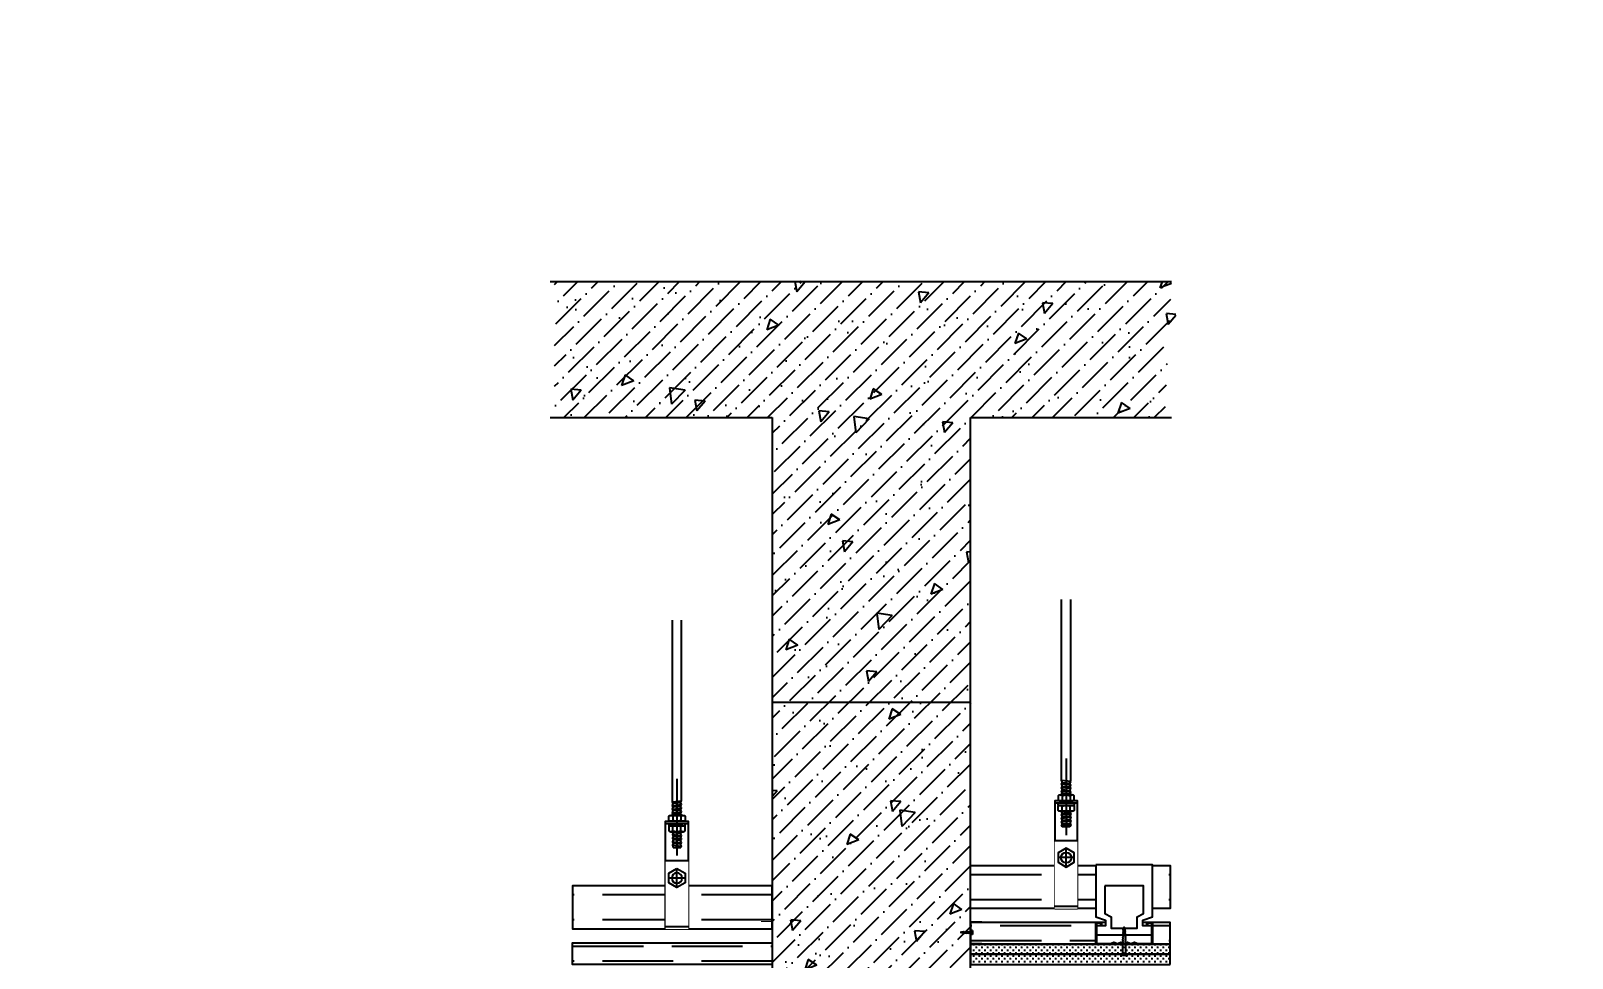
# Model space of a CAD drawing. Header units: millimetres. Extents: x 51249 to 2766742, y -599687 to -1280.
# Drawn here: x 66931 to 68291, y -125777 to -124958 of the extents above; entities that cross this region are included whole.
import ezdxf

# ---------------------------------------------------------------- set-up
doc = ezdxf.new("R2010")
doc.units = ezdxf.units.MM
doc.header["$LTSCALE"] = 10
doc.header["$PDMODE"] = 3
doc.linetypes.add('CENTER', pattern=[50.8, 31.75, -6.35, 6.35, -6.35])
doc.linetypes.add('DASH', pattern=[0.35, 0.25, -0.1])
for name, color, linetype in [('A-土建墙（含管井、立管）', 6, 'Continuous'), ('D-Detail(节点图层)', 134, 'Continuous'), ('D-节点填充', 250, 'Continuous'), ('D-造型细线', 146, 'Continuous'), ('E-楼板、墙体', 6, 'Continuous')]:
    doc.layers.add(name, color=color, linetype=linetype)
doc.styles.add('DIM', font='SimSun.ttf', dxfattribs={"width": 0.7})
doc.dimstyles.new('25', dxfattribs={"dimscale": 25, "dimtxt": 2, "dimasz": 1, "dimexe": 1, "dimexo": 1, "dimgap": 0.5, "dimtad": 1, "dimdec": 0, "dimzin": 0, "dimdsep": 46, "dimtxsty": 'DIM', "dimblk": 'ARCHTICK', "dimcen": 0, "dimclrd": 5, "dimclre": 5, "dimclrt": 35, "dimadec": 0, "dimazin": 0, "dimtfac": 0.5, "dimtdec": 0, "dimtix": 1, "dimtmove": 2, "dimatfit": 2, "dimldrblk": 'A', "dimfxl": 0, "dimtolj": 1, "dimtzin": 0, "dimlwd": -1, "dimlwe": -1, "dimarcsym": 0})

# ---------------------------------------------------------------- blocks, each defined once
blk = doc.blocks.new('*U90')
blk.add_lwpolyline([(0, 0), (176.2, 0), (176.2, 19), (0, 19)], close=True)
at = {"color": 251, "linetype": 'DASH', "ltscale": 25}
for points in [[(176.2, 16), (0, 16)], [(0, 3), (176.2, 3)]]:
    blk.add_lwpolyline(points, dxfattribs=at)
blk = doc.blocks.new('*U89')
at = {"color": 251, "linetype": 'DASH', "ltscale": 25}
for p, q in [((0, 30), (176.2, 30)), ((0, 8), (176.2, 8))]:
    blk.add_line(p, q, dxfattribs=at)
blk.add_lwpolyline([(0, 38), (176.2, 38), (176.2, 0), (0, 0)], close=True)
blk = doc.blocks.new('*U91')
at = {"layer": 'D-节点填充'}
h = blk.add_hatch(dxfattribs=at)
h.set_pattern_fill('CROSS,_O', color=256, scale=10)
h.set_pattern_definition([(0, (319.505, 412.277), (2.5, 2.5), [1.25, -3.75]), (90, (320.13, 411.652), (-2.5, 2.5), [1.25, -3.75])])
h.paths.add_polyline_path([(0, 9), (0, 0), (176.2, 0), (176.2, 9)])
blk.add_lwpolyline([(0, 9), (0, 0), (176.2, 0), (176.2, 9)], close=True)
blk = doc.blocks.new('A$C2A732D7B')
blk.add_wipeout([(25, 10), (25, 29), (20, 29), (20, 26), (16.5, 26), (16.5, 31), (25, 34), (25, 80), (-25, 80), (-25, 34), (-16.5, 31), (-16.5, 26), (-20, 26), (-20, 29), (-25, 29), (-25, 10), (-12, 10), (-9, 11), (-6, 10), (-3, 11), (0, 10), (3, 11), (6, 10), (9, 11), (12, 10)])
for points in [[(-25, 80), (-25, 34), (-16.5, 31), (-16.5, 26), (-24.5, 26), (-24.5, 18), (24.5, 18), (24.5, 26), (16.5, 26), (16.5, 31), (25, 34), (25, 80)], [(20.5, 26), (20, 26), (20, 29), (25, 29), (25, 10), (12, 10), (9, 11), (6, 10), (3, 11), (0, 10), (-3, 11), (-6, 10), (-9, 11), (-12, 10), (-25, 10), (-25, 29), (-20, 29), (-20, 26), (-20.5, 26), (-20.5, 28.5), (-24.5, 28.5), (-24.5, 10.5), (-12.1, 10.5), (-9, 11.5), (-6, 10.5), (-3, 11.5), (0, 10.5), (3, 11.5), (6, 10.5), (9, 11.5), (12.1, 10.5), (24.5, 10.5), (24.5, 28.5), (20.5, 28.5)]]:
    blk.add_lwpolyline(points, close=True)
at = {"color": 251}
blk.add_lwpolyline([(-17, 61.3), (-17, 36.9), (-11.5, 33.9), (-11.5, 24), (11.5, 24), (11.5, 33.9), (17, 36.9), (17, 61.3)], close=True, dxfattribs=at)
at = {"color": 251, "ltscale": 0.1}
blk.add_lwpolyline([(-1.2, 17.5), (-0.7, 18.4), (-1.1, 19.1), (-0.7, 20), (-0.9, 20.6), (-0.6, 21.5), (-0.8, 22.2), (-0.5, 23), (-0.7, 23.7), (0, 25), (0.6, 24.2), (0.5, 23.4), (0.7, 22.7), (0.6, 21.9), (0.9, 21.3), (0.7, 20.5), (1, 19.9), (0.7, 19), (1.2, 18.3), (0.8, 17.3), (1.2, 16.7), (0.9, 15.7), (1.2, 15), (0.8, 14), (1.2, 13.3), (0.8, 12.4), (1.2, 11.7), (0.8, 10.7), (1.2, 10), (0.8, 9.1), (1.2, 8.3), (1.2, 1.4), (2.5, 0), (-2.5, 0), (-1.2, 1.4), (-1.2, 9.1), (-1.2, 9.1), (-0.8, 10.1), (-1.2, 10.8), (-0.8, 11.8), (-1.2, 12.5), (-0.8, 13.4), (-1.2, 14.1), (-0.8, 15.1), (-1.2, 15.8), (-0.7, 16.8)], close=True, dxfattribs=at)
blk = doc.blocks.new('*U88')
at = {"ltscale": 0.3}
for p, q in [((-4, 111), (-4, 270.6)), ((4, 110.2), (4, 270.6))]:
    blk.add_line(p, q, dxfattribs=at)
for p, q in [((4, 110.2), (-4, 111)), ((-3.2, 109.3), (3.2, 108.7)), ((4, 107), (-4, 107.8)), ((4, 103.8), (-4, 104.6)), ((4, 100.6), (-4, 101.4)), ((-3.6, 97.6), (-3.6, 93.6)), ((-3.2, 106.1), (3.2, 105.5)), ((-3.2, 102.9), (3.2, 102.3)), ((-3.2, 99.7), (3.2, 99.1)), ((3.6, 97.6), (3.6, 93.6)), ((10, 91), (-10, 91)), ((-3.6, 84.4), (-3.6, 88.4)), ((-3.2, 82.3), (3.2, 82.9)), ((3.6, 84.4), (3.6, 88.4)), ((4, 81.4), (-4, 80.6)), ((4, 78.2), (-4, 77.4)), ((4, 75), (-4, 74.2)), ((4, 71.8), (-4, 71)), ((3.2, 70), (-3.5, 70)), ((-3.2, 79.1), (3.2, 79.7)), ((-3.2, 75.9), (3.2, 76.5)), ((-3.2, 72.7), (3.2, 73.3))]:
    blk.add_line(p, q)
for points in [[(-4, 98.2), (-3.2, 99.7), (-4, 101.4), (-3.2, 102.9), (-4, 104.6), (-3.2, 106.1), (-4, 107.8), (-3.2, 109.3), (-4, 111)], [(3.6, 98.2), (3.2, 99.1), (4, 100.6), (3.2, 102.3), (4, 103.8), (3.2, 105.5), (4, 107), (3.2, 108.7), (4, 110.2)], [(7.2, 91), (7.2, 89), (-7.2, 89), (-7.2, 91)], [(-3.5, 70), (-4, 71), (-3.2, 72.7), (-4, 74.2), (-3.2, 75.9), (-4, 77.4), (-3.2, 79.1), (-4, 80.6), (-3.2, 82.3), (-4, 83.8)], [(3.6, 83.8), (3.2, 82.9), (4, 81.4), (3.2, 79.7), (4, 78.2), (3.2, 76.5), (4, 75), (3.2, 73.3), (4, 71.8), (3.2, 70)]]:
    blk.add_lwpolyline(points)
for points in [[(3.6, 98.2), (-4, 98.2), (-5.4, 98.2, 0.22641), (-7.2, 97.5), (-7.2, 93.7, 0.193582), (-5.3, 93), (-3.4, 93), (3.4, 93), (5.3, 93, 0.201578), (7.2, 93.7), (7.2, 97.5, 0.203722), (5.4, 98.2)], [(3.6, 83.8), (-4, 83.8), (-5.4, 83.8, -0.22641), (-7.2, 84.5), (-7.2, 88.3, -0.193582), (-5.3, 89), (-3.4, 89), (3.4, 89), (5.3, 89, -0.201578), (7.2, 88.3), (7.2, 84.5, -0.203722), (5.4, 83.8)]]:
    blk.add_lwpolyline(points, format="xyb", close=True)
for points in [[(-5.3, 98.2, -0.219294), (-3.6, 97.6, -0.173205), (3.6, 97.6, -0.102242), (5.3, 98.2)], [(-5.3, 93, 0.219294), (-3.6, 93.6, 0.173205), (3.6, 93.6, 0.102242), (5.3, 93)], [(-5.3, 89, -0.219294), (-3.6, 88.4, -0.173205), (3.6, 88.4, -0.102242), (5.3, 89)], [(-5.3, 83.8, 0.219294), (-3.6, 84.4, 0.173205), (3.6, 84.4, 0.102242), (5.3, 83.8)]]:
    blk.add_lwpolyline(points, format="xyb")
blk.add_lwpolyline([(10, -2), (10, 93), (-10, 93), (-10, -2)], close=True)
blk.add_wipeout([(-10, 58), (10, 58), (10, -2), (-10, -2)])
at = {"color": 251, "linetype": 'CENTER', "ltscale": 3}
for p, q in [((0, 130.4), (0, 62.8)), ((7.4, 43), (-7.4, 43)), ((0, 35.6), (0, 50.4))]:
    blk.add_line(p, q, dxfattribs=at)
blk.add_line((-10, 58), (10, 58))
at = {"color": 251, "linetype": 'DASH', "ltscale": 15}
blk.add_line((-10, 0), (10, 0), dxfattribs=at)
blk.add_lwpolyline([(0, 51.3), (-7.2, 47.1), (-7.2, 38.8), (0, 34.6), (7.2, 38.8), (7.2, 47.1)], close=True)
blk.add_circle((0, 42.9), 4.62)
blk = doc.blocks.new('QBLOCK2009062415473686')
at = {"color": 251}
for p, q in [((-1.7, 1.6), (-1.4, 1.8)), ((-1.7, 1.6), (-1.4, 1.8)), ((-1.7, 1.6), (-1.4, 1.4)), ((-1.7, 1.6), (-1.4, 1.4)), ((-1.5, 3.5), (-1.2, 3.7)), ((-1.5, 3.5), (-1.2, 3.3)), ((-1.4, 1.4), (1.3, 2.3)), ((-1.4, -0.7), (1.3, 0.2)), ((-1.2, 3.3), (1, 4)), ((-1.1, 5.5), (-0.9, 5.7)), ((-1.1, 5.5), (-0.9, 5.3)), ((-1, 2.6), (-0.9, 3.4)), ((-1, 1.8), (-1, 2.6)), ((-1, -0.2), (-1, 1.5)), ((-0.9, 5.3), (0.7, 5.8)), ((-0.8, 3.8), (-0.6, 5.4)), ((-0.7, 7.5), (-0.5, 7.7)), ((-0.7, 7.5), (-0.5, 7.3)), ((-0.6, 5.8), (-0.4, 7.3)), ((-0.5, 7.3), (0.4, 7.6)), ((-0.3, 7.7), (-0.1, 9.8)), ((0.2, 7.9), (-0.1, 9.8)), ((0.4, 6.1), (0.2, 7.5)), ((0.7, 7.7), (0.4, 8)), ((0.7, 7.7), (0.4, 7.6)), ((0.6, 4.3), (0.4, 5.7)), ((1, 5.9), (0.7, 6.2)), ((1, 5.9), (0.7, 5.8)), ((0.8, 2.6), (0.7, 3.9)), ((0.8, 2.6), (0.8, 2.4)), ((0.8, 2.1), (0.8, 0.5)), ((0.8, 0.1), (0.8, -1.6)), ((1.3, 4.2), (1, 4.4)), ((1.3, 4.2), (1, 4)), ((1.5, 2.4), (1.3, 2.7)), ((1.5, 2.4), (1.3, 2.7)), ((1.5, 2.4), (1.3, 2.3)), ((1.5, 2.4), (1.3, 2.3)), ((1.5, 0.3), (1.3, 0.6)), ((1.5, 0.3), (1.3, 0.2)), ((-3.4, -9.8), (-3.4, -9)), ((3.4, -9), (-3.4, -9)), ((3.4, -9.8), (-3.4, -9.8)), ((-1.7, -0.5), (-1.4, -0.3)), ((-1.7, -0.5), (-1.4, -0.7)), ((-1.7, -2.5), (-1.4, -2.4)), ((-1.7, -2.5), (-1.4, -2.4)), ((-1.7, -2.5), (-1.4, -2.8)), ((-1.7, -2.5), (-1.4, -2.8)), ((-1.7, -4.6), (-1.4, -4.5)), ((-1.7, -4.6), (-1.4, -4.9)), ((-1.4, -2.8), (1.3, -1.9)), ((-1.4, -2.8), (1.3, -1.9)), ((-1.4, -4.9), (1.3, -4)), ((-1, -2.2), (-1, -0.6)), ((-1, -4.3), (-1, -2.6)), ((-0.9, -5.4), (-1, -4.7)), ((0.8, -1.4), (0.8, -1.6)), ((0.8, -2), (0.8, -3.7)), ((0.8, -4.1), (0.9, -5.4)), ((1.5, -1.7), (1.3, -1.5)), ((1.5, -1.7), (1.3, -1.5)), ((1.5, -1.7), (1.3, -1.9)), ((1.5, -1.7), (1.3, -1.9)), ((1.5, -3.8), (1.3, -3.6)), ((1.5, -3.8), (1.3, -4)), ((3.4, -9.8), (3.4, -9))]:
    blk.add_line(p, q, dxfattribs=at)
for centre, start, end in [((-4.8, -5.3), 291.3837, 359.0609), ((4.8, -5.3), 180.9392, 248.6164)]:
    blk.add_arc(centre, 3.94, start, end, dxfattribs=at)
blk = doc.blocks.new('_ArchTick')
at = {"color": 0, "linetype": 'ByBlock', "const_width": 0.15}
blk.add_lwpolyline([(-0.5, -0.5), (0.5, 0.5)], dxfattribs=at)
blk = doc.blocks.new('*D1063')
at = {"layer": 'D-Detail(节点图层)', "color": 5, "ltscale": 0.15}
for p, q in [((2766617, -121582.1), (2766742, -121582.1)), ((2766717, -121582.1), (2766717, -599673.1)), ((2766698.3, -599673.1), (2766742, -599673.1))]:
    blk.add_line(p, q, dxfattribs=at)
at = {"layer": 'Defpoints', "color": 0, "ltscale": 0.15}
for p in [(55453.8, -121582.1), (2766673.3, -599673.1), (2766717, -599673.1)]:
    blk.add_point(p, dxfattribs=at)
at = {"layer": 'D-Detail(节点图层)', "color": 5, "ltscale": 0.15, "xscale": 25, "yscale": 25, "zscale": 25}
for p, rotation in [((2766717, -121582.1), 90), ((2766717, -599673.1), 270)]:
    blk.add_blockref('_ArchTick', p, dxfattribs=dict(at, rotation=rotation))
at = {"layer": 'D-Detail(节点图层)', "color": 35, "ltscale": 0.15, "insert": (2766679.5, -360627.6), "char_height": 50, "attachment_point": 5, "rotation": 90, "style": 'DIM'}
blk.add_mtext('\\A1;478091', dxfattribs=at)
blk = doc.blocks.new('A')
for p, q in [((-1.435, 1.148), (-1.09, 1.437)), ((-1.435, 1.148), (-0.369, 0)), ((-1.09, 1.437), (0, 0)), ((-0.369, 0), (-2.127, 0)), ((-1.435, -1.148), (-0.369, 0)), ((-1.09, -1.437), (0, 0)), ((-1.435, -1.148), (-1.09, -1.437))]:
    blk.add_line(p, q)
for points in [[(-1.435, 1.148), (-1.09, 1.437), (-0.369, 0), (0, 0)], [(-1.435, -1.148), (-1.09, -1.437), (-0.369, 0), (0, 0)]]:
    blk.add_solid(points)

msp = doc.modelspace()

# ---------------------------------------------------------------- hatches: boundary and pattern name
at = {"layer": 'D-节点填充'}
h = msp.add_hatch(dxfattribs=at)
h.set_pattern_fill('ANSI36', color=256, scale=8, style=0)
h.set_pattern_definition([(225, (384600.92, -247413.925), (-6.7351921, -24.69570433), [31.75, -6.35, 0, -6.35])])
h.paths.add_polyline_path([(67931, -125299.7), (67937.1, -125179.7), (67392.4, -125179.7), (67392.4, -125299.7), (67584.9, -125299.7), (67584.9, -125801.7), (67759.9, -125801.7), (67759.9, -125299.7)])
h = msp.add_hatch(dxfattribs=at)
h.set_pattern_fill('AR-CONC', color=256, scale=0.6, style=0)
h.set_pattern_definition([(230, (68117.96, -124998.67), (-109.311, 9.5635), [11.43, -125.73]), (175, (68117.96, -124998.67), (21.146, -114.634), [9.144, -100.584]), (280.451, (68108.85, -124997.88), (-88.166, -105.07), [9.714, -106.854]), (226.184, (68117.96, -125029.15), (-162.647, 25.225), [17.145, -188.595]), (276.636, (68104.41, -125027.05), (-142.443, -148.455), [14.57, -160.28]), (171.184, (68117.96, -125029.15), (-142.443, -148.455), [13.716, -150.876]), (201, (68102.72, -125021.53), (-90.969, 61.359), [11.43, -125.73]), (146, (68102.72, -125021.53), (-37.081, -110.513), [9.144, -100.584]), (251.451, (68095.14, -125016.42), (-128.05, -49.154), [9.714, -106.854]), (217.5, (68117.962, -124998.673), (-1.8532, -50.733), [0, -99.3648, 0, -102.108, 0, -100.965]), (187.5, (68117.96, -124998.673), (-40.0918, -60.1083), [0, -58.2168, 0, -97.0788, 0, -38.481]), (147.5, (68151.948, -124998.673), (-81.3544, 3.4372), [0, -38.1, 0, -118.872, 0, -157.734]), (137.5, (68167.19, -124998.67), (-88.8775, -15.256), [0, -49.53, 0, -78.943, 0, -112.014])])
h.paths.add_polyline_path([(67953, -125299.7), (67937.1, -125179.7), (67392.4, -125179.7), (67392.4, -125299.7), (67584.9, -125299.7), (67584.9, -125801.7), (67759.9, -125801.7), (67759.9, -125299.7)])

# ---------------------------------------------------------------- linework, layer by layer
at = {"color": 2, "ltscale": 0.15}
msp.add_lwpolyline([(67584.9, -125550.7), (67759.9, -125550.7)], dxfattribs=at)
at = {"layer": 'A-土建墙（含管井、立管）', "color": 6}
msp.add_lwpolyline([(67584.9, -125299.7), (67584.9, -125801.7), (67759.9, -125801.7), (67759.9, -125299.7)], dxfattribs=at)
at = {"layer": 'D-造型细线', "color": 8, "const_width": 1}
msp.add_lwpolyline([(67574.9, -125744.4), (67584.9, -125744.4), (67584.9, -125763.4), (67574.9, -125763.4)], dxfattribs=at)
at = {"layer": 'D-造型细线', "color": 8, "const_width": 1, "elevation": 0}
msp.add_lwpolyline([(67769.8, -125744.4), (67759.8, -125744.4), (67759.8, -125763.4), (67769.8, -125763.4)], dxfattribs=at)
at = {"layer": 'D-造型细线'}
for points in [[(67936.1, -125764.2), (67759.9, -125764.2)], [(67936.1, -125773.2), (67759.9, -125773.2)]]:
    msp.add_lwpolyline(points, dxfattribs=at)
at = {"layer": 'E-楼板、墙体'}
for p, q in [((67388.8, -125179.7), (67937.1, -125179.7)), ((67388.8, -125299.7), (67584.9, -125299.7)), ((67759.9, -125299.7), (67937.1, -125299.7))]:
    msp.add_line(p, q, dxfattribs=at)

# ---------------------------------------------------------------- block references
at = {"layer": 'D-造型细线'}
for name, p in [('*U89', (67759.9, -125732.9)), ('*U90', (67759.9, -125764.2))]:
    msp.add_blockref(name, p, dxfattribs=at)
at = {"layer": 'D-造型细线', "xscale": -1}
for name, p in [('*U89', (67584.9, -125750.9)), ('*U90', (67584.9, -125782.2, 0))]:
    msp.add_blockref(name, p, dxfattribs=at)
at = {"layer": 'D-造型细线', "xscale": 0.54, "yscale": 0.5399999999999999, "zscale": 0.5399999999999999, "rotation": 90.00000000121753}
for p in [(67756.1, -125754, 0), (67756.2, -125754, 0)]:
    msp.add_blockref('QBLOCK2009062415473686', p, dxfattribs=at)
at = {"layer": 'D-造型细线', "rotation": 180}
for p in [(67936.1, -125764.2), (67936.1, -125773.2)]:
    msp.add_blockref('*U91', p, dxfattribs=at)

# ---------------------------------------------------------------- next in the draw order: block references
at = {"layer": 'D-造型细线'}
for name, p in [('*U88', (67844.2, -125730.9)), ('A$C2A732D7B', (67895.4, -125774.2))]:
    msp.add_blockref(name, p, dxfattribs=at)
at = {"layer": 'D-造型细线', "xscale": -1}
msp.add_blockref('*U88', (67500.7, -125748.9), dxfattribs=at)

# ---------------------------------------------------------------- next in the draw order: dimensions: what is measured, and where the dimension line sits
at = {"layer": 'D-Detail(节点图层)', "color": 251, "ltscale": 0.15}
dim = msp.add_linear_dim(base=(2766717, -599673.1), p1=(55453.8, -121582.1), p2=(2766673.3, -599673.1), angle=90, dimstyle='25', dxfattribs=at)
dim.commit()
dim.dimension.update_dxf_attribs({"geometry": '*D1063', "text_midpoint": (2766679.5, -360627.6)})

doc.saveas('drawing.dxf')
